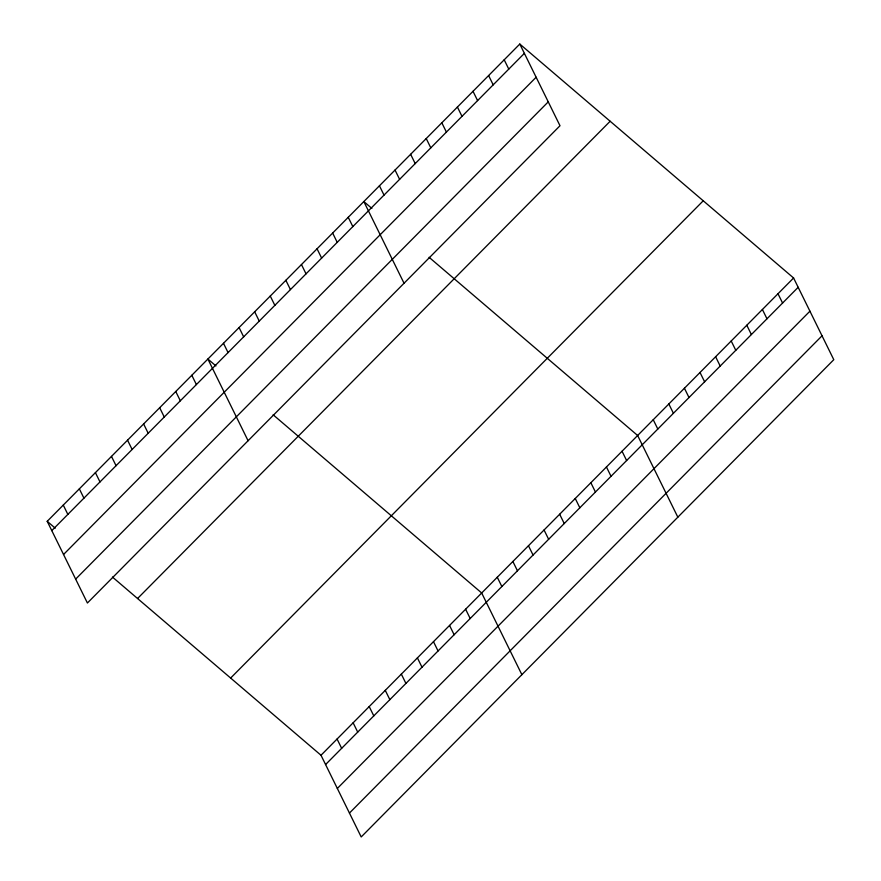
<?xml version="1.0" encoding="UTF-8"?>
<svg xmlns="http://www.w3.org/2000/svg" width="881" height="881" viewBox="0 0 881 881"><rect width="100%" height="100%" fill="white"/><g stroke="black" fill="none" stroke-linecap="round" stroke-linejoin="round"><path stroke-width="1.32" d="M519.801 44.05L559.997 125.741L87.406 603.011L47.211 521.31L519.801 44.05L793.594 277.989L833.789 359.69L361.199 836.95L321.003 755.259L112.46 577.066M51.781 530.615L524.371 53.356M63.542 554.501L536.133 77.242M75.656 579.114L548.246 101.855M137.557 598.518L610.148 121.248M230.646 678.051L703.236 200.791M321.003 755.259L793.594 277.989M325.585 764.554L798.175 287.294M337.335 788.451L809.925 311.18M349.449 813.064L822.039 335.804M371.87 208.412L363.842 201.551L404.038 283.242M429.102 257.307L637.635 435.489L677.841 517.18M215.922 365.901L207.883 359.041L248.09 440.742M273.143 414.797L481.687 592.99L521.882 674.681M47.211 521.31L55.239 528.171M778 293.747L782.581 303.042M762.406 309.495L766.977 318.801M746.813 325.243L751.383 334.549M731.208 340.991L735.789 350.297M715.614 356.739L720.195 366.044M700.021 372.487L704.602 381.792M684.427 388.246L689.008 397.54M504.196 59.798L508.778 69.103M668.833 403.994L673.403 413.288M488.603 75.546L493.184 84.851M653.239 419.741L657.81 429.047M473.009 91.294L477.59 100.599M457.415 107.053L461.996 116.347M622.041 451.237L626.622 460.543M441.822 122.8L446.403 132.106M606.447 466.985L611.029 476.291M426.228 138.548L430.798 147.854M590.854 482.733L595.435 492.039M410.634 154.296L415.204 163.602M575.26 498.492L579.83 507.786M395.029 170.044L399.611 179.35M559.666 514.24L564.236 523.545M379.436 185.792L384.017 195.097M544.062 529.988L548.643 539.293M528.468 545.735L533.049 555.041M348.248 217.299L352.829 226.604M512.874 561.483L517.455 570.789M332.655 233.047L337.225 242.352M497.28 577.231L501.862 586.537M317.061 248.794L321.631 258.1M301.456 264.542L306.037 273.848M465.62 609.212L470.19 618.517M285.862 280.29L290.444 289.596M449.552 625.444L454.122 634.738M270.269 296.049L274.85 305.344M433.485 641.665L438.055 650.971M254.675 311.797L259.256 321.102M417.407 657.898L421.988 667.192M239.081 327.545L243.652 336.85M401.34 674.119L405.921 683.425M223.488 343.293L228.058 352.598M385.272 690.352L389.854 699.646M369.205 706.573L373.786 715.879M191.816 375.273L196.397 384.579M353.138 722.805L357.719 732.1M175.748 391.494L180.33 400.8M337.071 739.027L341.652 748.332M159.681 407.727L164.262 417.032M143.614 423.948L148.195 433.254M127.547 440.181L132.128 449.486M111.48 456.402L116.061 465.708M95.412 472.634L99.993 481.94M79.345 488.856L83.926 498.161M63.278 505.088L67.848 514.394"/></g></svg>
